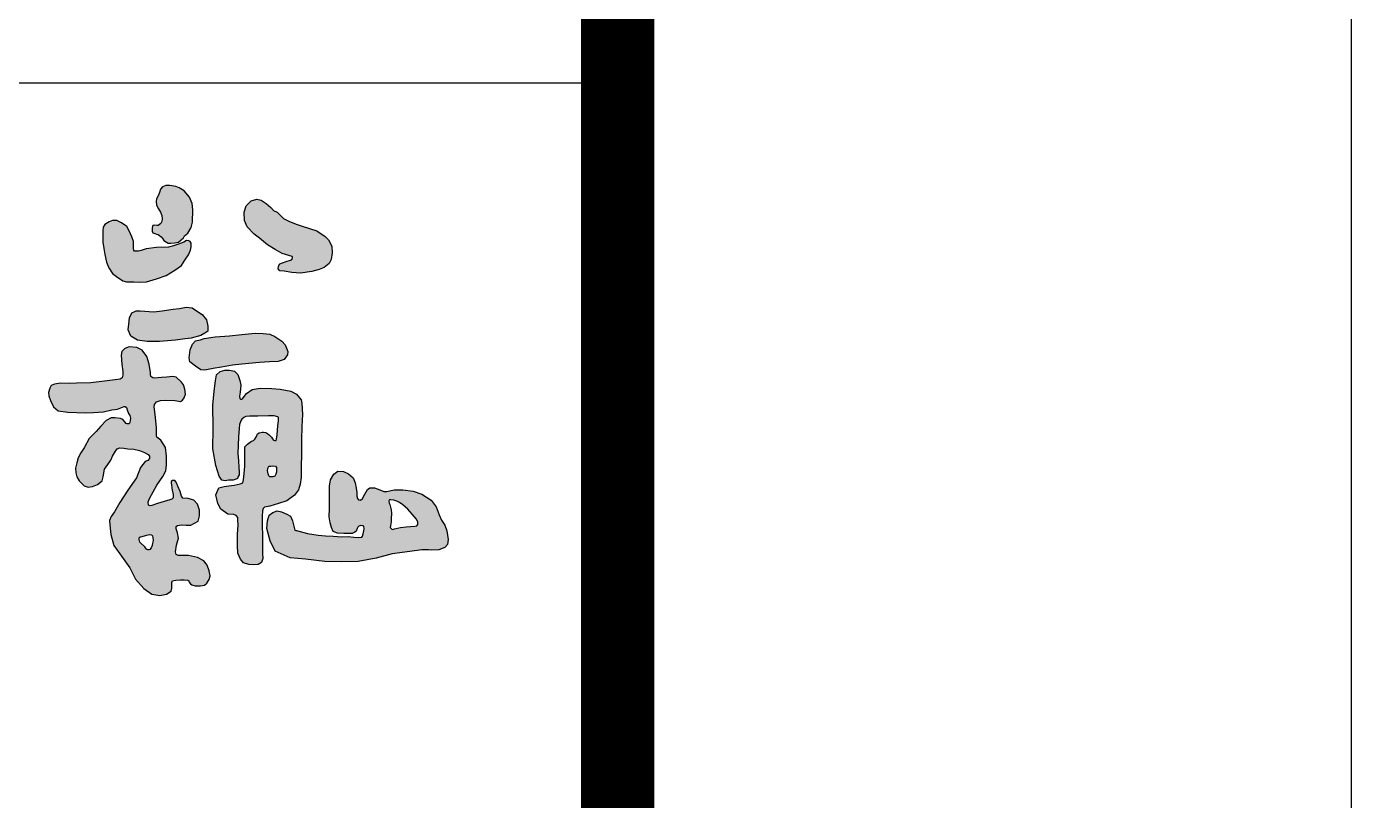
# Model space of a CAD drawing. Extents: x -409572 to -157272, y 600795 to 878326.
# Drawn here: x -159981 to -157272, y 725987 to 727571 of the extents above; entities that cross this region are included whole.
import ezdxf

# ---------------------------------------------------------------- set-up
doc = ezdxf.new("R2010")
doc.units = 0
doc.header["$LTSCALE"] = 1000
doc.header["$MEASUREMENT"] = 0
doc.layers.get('0').update_dxf_attribs({"linetype": 'CONTINUOUS'})
doc.layers.add('PUB_TITLE', color=4, linetype='CONTINUOUS')

msp = doc.modelspace()

# ---------------------------------------------------------------- hatches: boundary and pattern name
h = msp.add_hatch(color=7)
h.paths.add_polyline_path([(-159363.4, 727134.5), (-159370.5, 727141.4), (-159387.4, 727152.5), (-159402.3, 727157.1), (-159417.3, 727162.3), (-159429.6, 727166.1), (-159444.8, 727172.4), (-159455.2, 727178.1), (-159468.4, 727190.7), (-159475.9, 727194.5), (-159481.5, 727200.1), (-159490.5, 727208.6), (-159500.9, 727215.6), (-159509.8, 727217.7), (-159521.4, 727214.1), (-159531.4, 727203.7), (-159535.5, 727191.1), (-159534.8, 727173.9), (-159529.7, 727160.6), (-159515.6, 727146), (-159504.3, 727137.6), (-159488, 727124.3), (-159472.5, 727114.6), (-159457.8, 727106.4), (-159444.2, 727102.2), (-159437.7, 727100), (-159436.9, 727098), (-159437.6, 727094.8), (-159441.3, 727092.4), (-159449.8, 727089.7), (-159457.6, 727086.9), (-159463, 727084.9), (-159465.8, 727080.2), (-159466, 727074.9), (-159462.6, 727071.1), (-159454.3, 727070), (-159438.3, 727067.5), (-159420.9, 727066.2), (-159397.4, 727069.7), (-159382.7, 727073.3), (-159372.1, 727077.9), (-159361.8, 727086.1), (-159358.2, 727094), (-159355.8, 727107.9), (-159356.9, 727121.4)])
h.paths.add_polyline_path([(-159657, 727092.5), (-159649.4, 727103.9), (-159645.2, 727112.8), (-159644.1, 727120.2), (-159644.4, 727127.7), (-159646.2, 727130.9), (-159648.9, 727132.4), (-159653.5, 727132.6), (-159659.4, 727129.8), (-159669.8, 727125.1), (-159680.5, 727121.8), (-159690.4, 727119.5), (-159715.2, 727118.7), (-159736.2, 727115.5), (-159746.1, 727112.3), (-159752.1, 727111.4), (-159759.9, 727111.1), (-159761.6, 727113.3), (-159762, 727116.7), (-159762.1, 727119.8), (-159762, 727130.9), (-159765.3, 727140.1), (-159770.6, 727152.9), (-159775.6, 727161.4), (-159786.5, 727168.8), (-159796.3, 727173.8), (-159805.3, 727173.8), (-159811.8, 727171.3), (-159820.8, 727165.4), (-159824.1, 727159.9), (-159824.6, 727151.8), (-159824.4, 727129.2), (-159822.9, 727116.8), (-159820.8, 727104.2), (-159817.2, 727088.8), (-159812.2, 727076.7), (-159805.3, 727065.6), (-159797.1, 727059.3), (-159784, 727050.3), (-159776.4, 727048.4), (-159761.4, 727048.4), (-159750.7, 727047.9), (-159735.4, 727048.6), (-159714.7, 727054.7), (-159695, 727061.2), (-159677.3, 727072.2), (-159664.1, 727081.7)])
h.paths.add_polyline_path([(-159641.7, 727170.7), (-159640.9, 727195.5), (-159642.2, 727208.6), (-159647.8, 727221.6), (-159658.7, 727234.6), (-159668.6, 727240.8), (-159675.3, 727243.7), (-159688, 727245.5), (-159695.6, 727245.2), (-159703, 727242.8), (-159706.9, 727237.7), (-159708.9, 727231), (-159711.3, 727224.5), (-159714.8, 727217.8), (-159715.9, 727212.4), (-159714.7, 727205.4), (-159711.2, 727197.5), (-159706.8, 727190.8), (-159703.8, 727184.2), (-159703.2, 727177.1), (-159704.4, 727171.5), (-159706.2, 727168), (-159711.5, 727163.5), (-159714.2, 727163.5), (-159718.4, 727164.3), (-159722.8, 727163.9), (-159723.2, 727161.7), (-159724.1, 727157.8), (-159723.9, 727152), (-159722.4, 727148.4), (-159718.7, 727147.2), (-159714.8, 727146), (-159711.4, 727145.2), (-159708.8, 727143.3), (-159705.4, 727140.2), (-159702.2, 727136.2), (-159699.7, 727132.8), (-159694.8, 727129.5), (-159690.9, 727127.3), (-159685.9, 727127.3), (-159678, 727127.9), (-159670, 727129.5), (-159664.3, 727134.1), (-159659.8, 727138.5), (-159657.5, 727142.1), (-159651.3, 727147.7), (-159643.9, 727159.4)])
h.paths.add_polyline_path([(-159452.1, 726919.2), (-159458.6, 726927.1), (-159473.3, 726936.2), (-159483, 726941.1), (-159497.2, 726942.8), (-159513.1, 726943.5), (-159540.5, 726940.7), (-159565.9, 726938.1), (-159594.9, 726935.9), (-159617.7, 726932.1), (-159625, 726929.9), (-159635.6, 726927.5), (-159641.6, 726920.6), (-159646.3, 726909.4), (-159648.1, 726892.9), (-159646.6, 726884.3), (-159635.6, 726875.7), (-159624.4, 726868.6), (-159616.4, 726867.9), (-159599, 726871.2), (-159582, 726874), (-159559.8, 726877.8), (-159540.7, 726879.6), (-159504.3, 726883), (-159483.8, 726884.3), (-159466.4, 726885.4), (-159453.7, 726889.5), (-159447.4, 726898.8), (-159446.8, 726906.1)])
h.paths.add_polyline_path([(-159612.9, 726970.9), (-159621.8, 726981.4), (-159631.1, 726987.6), (-159641.9, 726994.9), (-159654.3, 726996.4), (-159667.9, 726993.7), (-159681, 726992.6), (-159703.5, 726988.7), (-159720.5, 726986.8), (-159748.5, 726988.9), (-159756.9, 726988.7), (-159759.6, 726987.9), (-159765.4, 726985.2), (-159770.4, 726974.4), (-159771.6, 726961.7), (-159772.7, 726950.1), (-159767.3, 726937.3), (-159754.2, 726929.2), (-159734, 726926.1), (-159708.9, 726926.5), (-159676.4, 726929.2), (-159656.3, 726931.9), (-159643.9, 726933.1), (-159624.5, 726938.5), (-159616.4, 726943.1), (-159609.8, 726947.7), (-159610.2, 726957.8)])
h.paths.add_polyline_path([(-159719, 726797.5), (-159714.7, 726802.7), (-159707, 726805.5), (-159696.7, 726806.5), (-159677.5, 726805.5), (-159665.8, 726803.7), (-159661.9, 726806.4), (-159658.3, 726811.1), (-159656, 726818.6), (-159657.2, 726828.4), (-159660, 726837.3), (-159663.9, 726843.2), (-159674.7, 726853.6), (-159681.3, 726854.4), (-159694.1, 726853.4), (-159704.9, 726852.7), (-159718.2, 726851.5), (-159722.7, 726852), (-159726.4, 726854.8), (-159727, 726859.2), (-159727.4, 726863), (-159730.1, 726879.8), (-159735, 726895.3), (-159744.6, 726908.4), (-159754.9, 726914.2), (-159771.1, 726915.6), (-159780, 726911.8), (-159785.9, 726905.6), (-159787.3, 726898.4), (-159786.2, 726879.8), (-159783.8, 726865), (-159783.6, 726857.3), (-159785.2, 726851.8), (-159789.3, 726849.1), (-159799.5, 726847.6), (-159816.2, 726845.5), (-159849.4, 726841.7), (-159878.6, 726841.2), (-159892.7, 726840.6), (-159911.3, 726841.2), (-159923.4, 726839.2), (-159930.6, 726836.2), (-159933.3, 726831), (-159935.6, 726822), (-159934.9, 726815.3), (-159931.8, 726805.4), (-159925.5, 726792.4), (-159916.3, 726784.4), (-159896.6, 726781.7), (-159860.5, 726780.3), (-159844.1, 726780.9), (-159823.4, 726782.6), (-159806.5, 726786.4), (-159794.5, 726787.9), (-159784.5, 726791.9), (-159781.3, 726793.3), (-159778.9, 726793.3), (-159776.5, 726791.4), (-159775.1, 726786.7), (-159772.1, 726779.1), (-159769.4, 726774.6), (-159768.4, 726769.6), (-159768.9, 726764.6), (-159769.4, 726760.3), (-159771.1, 726758.1), (-159775.2, 726757.5), (-159777, 726758.3), (-159779.6, 726761.9), (-159783.9, 726766.9), (-159788.7, 726768.6), (-159800.1, 726769.8), (-159807.9, 726770.2), (-159818, 726764.3), (-159828.5, 726752.9), (-159838.4, 726742.1), (-159852.9, 726728.1), (-159862.8, 726708.6), (-159869.8, 726698.5), (-159875.1, 726687.9), (-159877.8, 726678.2), (-159880.3, 726667.4), (-159879.8, 726657.8), (-159877.8, 726649.2), (-159872.8, 726641.3), (-159869.3, 726636.9), (-159863.1, 726631.1), (-159854.4, 726628), (-159845.8, 726629.5), (-159835.9, 726633.8), (-159826, 726641.1), (-159824.3, 726649.1), (-159821.2, 726665.3), (-159814.2, 726674.7), (-159808.6, 726683.7), (-159805, 726691.4), (-159798.5, 726702), (-159795.3, 726706.7), (-159790, 726708.6), (-159782, 726707.9), (-159773.3, 726706.6), (-159761.1, 726706), (-159749.7, 726703.3), (-159739.8, 726699.4), (-159732.3, 726695.2), (-159729.5, 726691.3), (-159729.3, 726686.8), (-159732.4, 726683), (-159738.1, 726681), (-159747.6, 726668.2), (-159755.9, 726647.1), (-159773.5, 726622), (-159790.1, 726596.6), (-159800.9, 726577.6), (-159807.9, 726567.9), (-159810.8, 726559.9), (-159810.1, 726551.2), (-159808.2, 726531.1), (-159802.1, 726509.1), (-159786.5, 726487.2), (-159769.6, 726463.3), (-159757.8, 726440.3), (-159740.8, 726421.1), (-159724.3, 726409), (-159708.2, 726406.8), (-159694.7, 726409.4), (-159684.7, 726415.3), (-159683.4, 726421.3), (-159683.4, 726429.9), (-159683.9, 726433.4), (-159682.6, 726436.8), (-159679.8, 726437.3), (-159675.3, 726437.6), (-159665.8, 726438.3), (-159658.5, 726438.3), (-159650.8, 726437.6), (-159649.2, 726436.5), (-159647.9, 726433.8), (-159645.8, 726430.4), (-159643.1, 726428.5), (-159636, 726426.3), (-159625.3, 726426.1), (-159617, 726427.7), (-159612.2, 726431.6), (-159607.4, 726439.6), (-159605.4, 726447), (-159607.3, 726457), (-159611.7, 726468.7), (-159618.4, 726477.5), (-159631, 726484.5), (-159649.9, 726488.2), (-159670.5, 726488.4), (-159675, 726490.6), (-159676.3, 726495.7), (-159674.2, 726509.3), (-159670.3, 726523.7), (-159672.4, 726535.1), (-159674.6, 726543), (-159674.9, 726547.9), (-159671.8, 726550), (-159663.9, 726551.2), (-159654.5, 726550.7), (-159644.8, 726550.6), (-159629.7, 726558.3), (-159626.9, 726569.5), (-159627.4, 726580.9), (-159630.9, 726593.3), (-159638.7, 726601.8), (-159650.3, 726605), (-159661, 726606), (-159664, 726609.5), (-159666.3, 726619.1), (-159671.6, 726630.4), (-159674.8, 726638.1), (-159677.8, 726641.8), (-159682.5, 726641.8), (-159684.9, 726640), (-159685.2, 726636.8), (-159683, 726622.4), (-159681.1, 726612.9), (-159681.1, 726606.4), (-159683.4, 726603.5), (-159688, 726602.6), (-159699.2, 726599.2), (-159713.3, 726594.9), (-159724.6, 726590.4), (-159728.1, 726589.9), (-159731.3, 726591.6), (-159731.9, 726598), (-159729.5, 726605), (-159714.1, 726632.5), (-159702, 726650.2), (-159695.7, 726661.6), (-159694.6, 726674.1), (-159694.3, 726691.3), (-159696.3, 726709.1), (-159706.2, 726724.2), (-159714.3, 726730.5), (-159715.3, 726734.2), (-159714.9, 726750.6), (-159717.9, 726777.1), (-159719.6, 726792.6)])
h.paths.add_polyline_path([(-159739.2, 726506), (-159735.4, 726501.3), (-159732.7, 726499.8), (-159730.4, 726499.9), (-159728.6, 726500.9), (-159725.7, 726504), (-159723.9, 726508.7), (-159722.9, 726513.4), (-159722.1, 726518.9), (-159722.3, 726524.5), (-159723.1, 726528.6), (-159725, 726530.4), (-159728.8, 726531.4), (-159732.2, 726531), (-159735.6, 726530.2), (-159739.3, 726528.8), (-159747.1, 726526.7), (-159748.1, 726526.4), (-159749.4, 726525.9), (-159750.2, 726524.4), (-159750.7, 726521.2), (-159749.2, 726515.8), (-159746.8, 726513.4)], flags=16)
h.paths.add_polyline_path([(-159418.4, 726725.2), (-159418.1, 726752.4), (-159416.8, 726776.9), (-159418.1, 726800.1), (-159419.3, 726806.8), (-159429.1, 726818.3), (-159440.2, 726824.6), (-159462.4, 726828.8), (-159479.1, 726829.8), (-159503.3, 726831), (-159519.5, 726827.9), (-159530.7, 726820.1), (-159537.9, 726810.7), (-159538.9, 726808.8), (-159540.5, 726808.3), (-159543.6, 726808), (-159544.9, 726809.8), (-159545, 726814.2), (-159544.1, 726822.5), (-159542.6, 726836.9), (-159544.8, 726846.3), (-159548.9, 726858.6), (-159555.4, 726865.4), (-159566.1, 726867.8), (-159575.5, 726867.6), (-159584.9, 726864.7), (-159592.4, 726857.9), (-159594.6, 726845.8), (-159597.2, 726824.8), (-159599.9, 726795.9), (-159599.2, 726749), (-159599.6, 726706.3), (-159594, 726672.4), (-159586.6, 726650.7), (-159581.3, 726642.8), (-159574.6, 726641), (-159567.8, 726642.5), (-159558.6, 726642.6), (-159554, 726643.6), (-159549.4, 726645.6), (-159547.8, 726649.8), (-159546, 726653.3), (-159546, 726659.3), (-159546.4, 726668.3), (-159547.7, 726682.2), (-159549, 726697.4), (-159548.3, 726714.2), (-159547.3, 726730.9), (-159546.2, 726748.2), (-159545.6, 726756.3), (-159542.7, 726763.7), (-159540.8, 726767), (-159536.6, 726770.7), (-159532.6, 726772.8), (-159525.1, 726773.5), (-159508.1, 726773.4), (-159486.3, 726774), (-159474.6, 726774.1), (-159469.5, 726773.1), (-159466.8, 726772.1), (-159465.8, 726770.5), (-159465.8, 726764.1), (-159467, 726753.9), (-159468.2, 726735), (-159469.4, 726726.4), (-159470.3, 726723.5), (-159473.4, 726723.4), (-159476.1, 726724.4), (-159477.8, 726727.4), (-159479.6, 726730.7), (-159483.7, 726734.5), (-159487.2, 726737.3), (-159491.8, 726740), (-159496.2, 726740.7), (-159499.1, 726740.4), (-159505.1, 726739.4), (-159508.7, 726737.1), (-159510.6, 726732), (-159513.9, 726726.4), (-159516.9, 726723.9), (-159520.9, 726722.6), (-159528.8, 726716.1), (-159534.1, 726710.7), (-159534.4, 726691.4), (-159534.1, 726671.5), (-159535.9, 726656.4), (-159537.4, 726643), (-159538.7, 726637.4), (-159544, 726634.7), (-159556.2, 726632), (-159567.4, 726631.2), (-159576.8, 726629.7), (-159587.9, 726626.5), (-159593.5, 726612.3), (-159589.6, 726594.6), (-159583.8, 726583.2), (-159569.1, 726573.1), (-159557.2, 726572.2), (-159551.9, 726570.3), (-159548.7, 726566.1), (-159548.5, 726560.1), (-159548.4, 726551.1), (-159549.4, 726531.4), (-159549.7, 726508.6), (-159548.9, 726493.4), (-159543.5, 726480.8), (-159537.5, 726473.7), (-159526.3, 726469.9), (-159516.5, 726469.3), (-159507, 726470), (-159500.7, 726473.8), (-159497.6, 726482.4), (-159498.3, 726492.8), (-159498.3, 726509.2), (-159498.5, 726524.1), (-159498.7, 726554.9), (-159498.7, 726569), (-159498.2, 726579.5), (-159497.2, 726584.4), (-159494, 726587.2), (-159483.6, 726589.5), (-159465.5, 726595), (-159448.4, 726600.5), (-159432.8, 726612.1), (-159424.5, 726622.9), (-159421.4, 726634.2), (-159419.6, 726648), (-159419.3, 726669.5), (-159418.4, 726696.1)])
h.paths.add_polyline_path([(-159471.7, 726670.9), (-159470, 726668.3), (-159469.6, 726664), (-159469.6, 726659.2), (-159470.8, 726654.5), (-159473, 726650.6), (-159477.5, 726649.4), (-159483, 726649.4), (-159485.7, 726651.6), (-159487, 726655.6), (-159487.9, 726662.4), (-159486.9, 726668.3), (-159485.1, 726671.1), (-159481.3, 726671.4), (-159477.3, 726671.8)], flags=16)
h.paths.add_polyline_path([(-159143.6, 726587.9), (-159153.7, 726601.5), (-159172.7, 726614), (-159190.1, 726620), (-159211.3, 726622.6), (-159229.2, 726622.7), (-159243.9, 726619.4), (-159250.6, 726619.1), (-159258.5, 726622.9), (-159269.4, 726627), (-159278.9, 726626.8), (-159283.6, 726623.2), (-159289.1, 726614.1), (-159293.9, 726605.2), (-159298, 726601.9), (-159302.1, 726602), (-159304.2, 726605.2), (-159305.3, 726610), (-159305.8, 726617.1), (-159306.6, 726626.4), (-159308.6, 726637.4), (-159312.9, 726647), (-159322.8, 726655.8), (-159332.4, 726660.1), (-159344.1, 726660.6), (-159352.7, 726654.6), (-159359.3, 726642.9), (-159361.3, 726630), (-159361.3, 726609.7), (-159361.1, 726584.6), (-159362.3, 726567.5), (-159359.8, 726555.1), (-159357.1, 726545.9), (-159354, 726537.6), (-159345.1, 726534.4), (-159332.1, 726533.3), (-159320.8, 726533.1), (-159314.9, 726533.6), (-159309.7, 726535.9), (-159307, 726538), (-159305, 726543.7), (-159303.5, 726546.7), (-159301.6, 726548.2), (-159297.4, 726549.5), (-159293.2, 726549.2), (-159291, 726548.1), (-159290.7, 726543.1), (-159290.9, 726538.8), (-159292.4, 726532.6), (-159294, 726528.1), (-159295.3, 726525.9), (-159301.4, 726525), (-159311.3, 726525.8), (-159323.4, 726527.1), (-159335.8, 726526.4), (-159353.7, 726528), (-159369.6, 726528.6), (-159384.5, 726530.3), (-159406.5, 726533.7), (-159429.1, 726539.3), (-159430.3, 726539.5), (-159432, 726540.5), (-159434.3, 726548.7), (-159436.7, 726559.6), (-159441.3, 726568.8), (-159448.3, 726573.3), (-159459.2, 726577.9), (-159468.2, 726579.6), (-159477.1, 726576.7), (-159484.9, 726571.2), (-159488, 726559.3), (-159489.5, 726543.6), (-159482.6, 726518.2), (-159472.3, 726497.6), (-159442, 726483.4), (-159410.7, 726481), (-159370.6, 726476.1), (-159335.9, 726475.1), (-159302.6, 726476.1), (-159266, 726483), (-159233.2, 726491.8), (-159196.8, 726496.6), (-159172.9, 726499.7), (-159159.1, 726500.3), (-159152.8, 726499.1), (-159137.6, 726500.2), (-159125.9, 726504.9), (-159120.4, 726511.1), (-159118.8, 726521.2), (-159121.5, 726538.6), (-159125.6, 726550.3), (-159132.4, 726560.7), (-159137.3, 726571.3)])
h.paths.add_polyline_path([(-159239.6, 726595.7), (-159239.8, 726599.7), (-159239.2, 726602.1), (-159236.1, 726602.6), (-159230, 726601.5), (-159223.8, 726599.4), (-159218.1, 726596.6), (-159211.4, 726592), (-159201.2, 726583.2), (-159192.1, 726573.2), (-159184.3, 726563.3), (-159181.1, 726557), (-159180.9, 726552.1), (-159182.9, 726549), (-159186.7, 726548.1), (-159195.6, 726548), (-159204.6, 726547.2), (-159216.5, 726545.8), (-159228.3, 726542.7), (-159233.2, 726541.6), (-159237, 726545.7), (-159236.9, 726549.4), (-159235.6, 726557.4), (-159235, 726563.2), (-159234.5, 726574.8), (-159235.6, 726582.1), (-159238, 726592.9)], flags=16)

# ---------------------------------------------------------------- linework, layer by layer
for points in [[(-159651.3, 727147.7), (-159643.9, 727159.4), (-159641.7, 727170.7), (-159640.9, 727195.5), (-159642.2, 727208.6), (-159647.8, 727221.6), (-159658.7, 727234.6), (-159668.6, 727240.8), (-159675.3, 727243.7), (-159688, 727245.5), (-159695.6, 727245.2), (-159703, 727242.8), (-159706.9, 727237.7), (-159708.9, 727231), (-159711.3, 727224.5), (-159714.8, 727217.8), (-159715.9, 727212.4), (-159714.7, 727205.4), (-159711.2, 727197.5), (-159706.8, 727190.8), (-159703.8, 727184.2), (-159703.2, 727177.1), (-159704.4, 727171.5), (-159706.2, 727168), (-159711.5, 727163.5), (-159714.2, 727163.5), (-159718.4, 727164.3), (-159722.8, 727163.9), (-159723.2, 727161.7), (-159724.1, 727157.8), (-159723.9, 727152), (-159722.4, 727148.4), (-159718.7, 727147.2), (-159714.8, 727146), (-159711.4, 727145.2), (-159708.8, 727143.3), (-159705.4, 727140.2), (-159702.2, 727136.2), (-159699.7, 727132.8), (-159694.8, 727129.5), (-159690.9, 727127.3), (-159685.9, 727127.3), (-159678, 727127.9), (-159670, 727129.5), (-159664.3, 727134.1), (-159659.8, 727138.5), (-159657.5, 727142.1)], [(-159468.4, 727190.7), (-159455.2, 727178.1), (-159444.8, 727172.4), (-159429.6, 727166.1), (-159417.3, 727162.3), (-159402.3, 727157.1), (-159387.4, 727152.5), (-159370.5, 727141.4), (-159363.4, 727134.5), (-159356.9, 727121.4), (-159355.8, 727107.9), (-159358.2, 727094), (-159361.8, 727086.1), (-159372.1, 727077.9), (-159382.7, 727073.3), (-159397.4, 727069.7), (-159420.9, 727066.2), (-159438.3, 727067.5), (-159454.3, 727070), (-159462.6, 727071.1), (-159466, 727074.9), (-159465.8, 727080.2), (-159463, 727084.9), (-159457.6, 727086.9), (-159449.8, 727089.7), (-159441.3, 727092.4), (-159437.6, 727094.8), (-159436.9, 727098), (-159437.7, 727100), (-159444.2, 727102.2), (-159457.8, 727106.4), (-159472.5, 727114.6), (-159488, 727124.3), (-159504.3, 727137.6), (-159515.6, 727146), (-159529.7, 727160.6), (-159534.8, 727173.9), (-159535.5, 727191.1), (-159531.4, 727203.7), (-159521.4, 727214.1), (-159509.8, 727217.7), (-159500.9, 727215.6), (-159490.5, 727208.6), (-159481.5, 727200.1), (-159475.9, 727194.5)], [(-159762.1, 727119.8), (-159762, 727130.9), (-159765.3, 727140.1), (-159770.6, 727152.9), (-159775.6, 727161.4), (-159786.5, 727168.8), (-159796.3, 727173.8), (-159805.3, 727173.8), (-159811.8, 727171.3), (-159820.8, 727165.4), (-159824.1, 727159.9), (-159824.6, 727151.8), (-159824.4, 727129.2), (-159822.9, 727116.8), (-159820.8, 727104.2), (-159817.2, 727088.8), (-159812.2, 727076.7), (-159805.3, 727065.6), (-159797.1, 727059.3), (-159784, 727050.3), (-159776.4, 727048.4), (-159761.4, 727048.4), (-159750.7, 727047.9), (-159735.4, 727048.6), (-159714.7, 727054.7), (-159695, 727061.2), (-159677.3, 727072.2), (-159664.1, 727081.7), (-159657, 727092.5), (-159649.4, 727103.9), (-159645.2, 727112.8), (-159644.1, 727120.2), (-159644.4, 727127.7), (-159646.2, 727130.9), (-159648.9, 727132.4), (-159653.5, 727132.6), (-159659.4, 727129.8), (-159669.8, 727125.1), (-159680.5, 727121.8), (-159690.4, 727119.5), (-159715.2, 727118.7), (-159736.2, 727115.5), (-159746.1, 727112.3), (-159752.1, 727111.4), (-159759.9, 727111.1), (-159761.6, 727113.3), (-159762, 727116.7)], [(-159748.5, 726988.9), (-159720.5, 726986.8), (-159703.5, 726988.7), (-159681, 726992.6), (-159667.9, 726993.7), (-159654.3, 726996.4), (-159641.9, 726994.9), (-159631.1, 726987.6), (-159621.8, 726981.4), (-159612.9, 726970.9), (-159610.2, 726957.8), (-159609.8, 726947.7), (-159616.4, 726943.1), (-159624.5, 726938.5), (-159643.9, 726933.1), (-159656.3, 726931.9), (-159676.4, 726929.2), (-159708.9, 726926.5), (-159734, 726926.1), (-159754.2, 726929.2), (-159767.3, 726937.3), (-159772.7, 726950.1), (-159771.6, 726961.7), (-159770.4, 726974.4), (-159765.4, 726985.2), (-159759.6, 726987.9), (-159756.9, 726988.7)], [(-159617.7, 726932.1), (-159594.9, 726935.9), (-159565.9, 726938.1), (-159540.5, 726940.7), (-159513.1, 726943.5), (-159497.2, 726942.8), (-159483, 726941.1), (-159473.3, 726936.2), (-159458.6, 726927.1), (-159452.1, 726919.2), (-159446.8, 726906.1), (-159447.4, 726898.8), (-159453.7, 726889.5), (-159466.4, 726885.4), (-159483.8, 726884.3), (-159504.3, 726883), (-159540.7, 726879.6), (-159559.8, 726877.8), (-159582, 726874), (-159599, 726871.2), (-159616.4, 726867.9), (-159624.4, 726868.6), (-159635.6, 726875.7), (-159646.6, 726884.3), (-159648.1, 726892.9), (-159646.3, 726909.4), (-159641.6, 726920.6), (-159635.6, 726927.5), (-159625, 726929.9)], [(-159727.4, 726863), (-159730.1, 726879.8), (-159735, 726895.3), (-159744.6, 726908.4), (-159754.9, 726914.2), (-159771.1, 726915.6), (-159780, 726911.8), (-159785.9, 726905.6), (-159787.3, 726898.4), (-159786.2, 726879.8), (-159783.8, 726865), (-159783.6, 726857.3), (-159785.2, 726851.8), (-159789.3, 726849.1), (-159799.5, 726847.6), (-159816.2, 726845.5), (-159849.4, 726841.7), (-159878.6, 726841.2), (-159892.7, 726840.6), (-159911.3, 726841.2), (-159923.4, 726839.2), (-159930.6, 726836.2), (-159933.3, 726831), (-159935.6, 726822), (-159934.9, 726815.3), (-159931.8, 726805.4), (-159925.5, 726792.4), (-159916.3, 726784.4), (-159896.6, 726781.7), (-159860.5, 726780.3), (-159844.1, 726780.9), (-159823.4, 726782.6), (-159806.5, 726786.4), (-159794.5, 726787.9), (-159784.5, 726791.9), (-159781.3, 726793.3), (-159778.9, 726793.3), (-159776.5, 726791.4), (-159775.1, 726786.7), (-159772.1, 726779.1), (-159769.4, 726774.6), (-159768.4, 726769.6), (-159768.9, 726764.6), (-159769.4, 726760.3), (-159771.1, 726758.1), (-159775.2, 726757.5), (-159777, 726758.3), (-159779.6, 726761.9), (-159783.9, 726766.9), (-159788.7, 726768.6), (-159800.1, 726769.8), (-159807.9, 726770.2), (-159818, 726764.3), (-159828.5, 726752.9), (-159838.4, 726742.1), (-159852.9, 726728.1), (-159862.8, 726708.6), (-159869.8, 726698.5), (-159875.1, 726687.9), (-159877.8, 726678.2), (-159880.3, 726667.4), (-159879.8, 726657.8), (-159877.8, 726649.2), (-159872.8, 726641.3), (-159869.3, 726636.9), (-159863.1, 726631.1), (-159854.4, 726628), (-159845.8, 726629.5), (-159835.9, 726633.8), (-159826, 726641.1), (-159824.3, 726649.1), (-159821.2, 726665.3), (-159814.2, 726674.7), (-159808.6, 726683.7), (-159805, 726691.4), (-159798.5, 726702), (-159795.3, 726706.7), (-159790, 726708.6), (-159782, 726707.9), (-159773.3, 726706.6), (-159761.1, 726706), (-159749.7, 726703.3), (-159739.8, 726699.4), (-159732.3, 726695.2), (-159729.5, 726691.3), (-159729.3, 726686.8), (-159732.4, 726683), (-159738.1, 726681), (-159747.6, 726668.2), (-159755.9, 726647.1), (-159773.5, 726622), (-159790.1, 726596.6), (-159800.9, 726577.6), (-159807.9, 726567.9), (-159810.8, 726559.9), (-159810.1, 726551.2), (-159808.2, 726531.1), (-159802.1, 726509.1), (-159786.5, 726487.2), (-159769.6, 726463.3), (-159757.8, 726440.3), (-159740.8, 726421.1), (-159724.3, 726409), (-159708.2, 726406.8), (-159694.7, 726409.4), (-159684.7, 726415.3), (-159683.4, 726421.3), (-159683.4, 726429.9), (-159683.9, 726433.4), (-159682.6, 726436.8), (-159679.8, 726437.3), (-159675.3, 726437.6), (-159665.8, 726438.3), (-159658.5, 726438.3), (-159650.8, 726437.6), (-159649.2, 726436.5), (-159647.9, 726433.8), (-159645.8, 726430.4), (-159643.1, 726428.5), (-159636, 726426.3), (-159625.3, 726426.1), (-159617, 726427.7), (-159612.2, 726431.6), (-159607.4, 726439.6), (-159605.4, 726447), (-159607.3, 726457), (-159611.7, 726468.7), (-159618.4, 726477.5), (-159631, 726484.5), (-159649.9, 726488.2), (-159670.5, 726488.4), (-159675, 726490.6), (-159676.3, 726495.7), (-159674.2, 726509.3), (-159670.3, 726523.7), (-159672.4, 726535.1), (-159674.6, 726543), (-159674.9, 726547.9), (-159671.8, 726550), (-159663.9, 726551.2), (-159654.5, 726550.7), (-159644.8, 726550.6), (-159629.7, 726558.3), (-159626.9, 726569.5), (-159627.4, 726580.9), (-159630.9, 726593.3), (-159638.7, 726601.8), (-159650.3, 726605), (-159661, 726606), (-159664, 726609.5), (-159666.3, 726619.1), (-159671.6, 726630.4), (-159674.8, 726638.1), (-159677.8, 726641.8), (-159682.5, 726641.8), (-159684.9, 726640), (-159685.2, 726636.8), (-159683, 726622.4), (-159681.1, 726612.9), (-159681.1, 726606.4), (-159683.4, 726603.5), (-159688, 726602.6), (-159699.2, 726599.2), (-159713.3, 726594.9), (-159724.6, 726590.4), (-159728.1, 726589.9), (-159731.3, 726591.6), (-159731.9, 726598), (-159729.5, 726605), (-159714.1, 726632.5), (-159702, 726650.2), (-159695.7, 726661.6), (-159694.6, 726674.1), (-159694.3, 726691.3), (-159696.3, 726709.1), (-159706.2, 726724.2), (-159714.3, 726730.5), (-159715.3, 726734.2), (-159714.9, 726750.6), (-159717.9, 726777.1), (-159719.6, 726792.6), (-159719, 726797.5), (-159714.7, 726802.7), (-159707, 726805.5), (-159696.7, 726806.5), (-159677.5, 726805.5), (-159665.8, 726803.7), (-159661.9, 726806.4), (-159658.3, 726811.1), (-159656, 726818.6), (-159657.2, 726828.4), (-159660, 726837.3), (-159663.9, 726843.2), (-159674.7, 726853.6), (-159681.3, 726854.4), (-159694.1, 726853.4), (-159704.9, 726852.7), (-159718.2, 726851.5), (-159722.7, 726852), (-159726.4, 726854.8), (-159727, 726859.2)], [(-159537.9, 726810.7), (-159530.7, 726820.1), (-159519.5, 726827.9), (-159503.3, 726831), (-159479.1, 726829.8), (-159462.4, 726828.8), (-159440.2, 726824.6), (-159429.1, 726818.3), (-159419.3, 726806.8), (-159418.1, 726800.1), (-159416.8, 726776.9), (-159418.1, 726752.4), (-159418.4, 726725.2), (-159418.4, 726696.1), (-159419.3, 726669.5), (-159419.6, 726648), (-159421.4, 726634.2), (-159424.5, 726622.9), (-159432.8, 726612.1), (-159448.4, 726600.5), (-159465.5, 726595), (-159483.6, 726589.5), (-159494, 726587.2), (-159497.2, 726584.4), (-159498.2, 726579.5), (-159498.7, 726569), (-159498.7, 726554.9), (-159498.5, 726524.1), (-159498.3, 726509.2), (-159498.3, 726492.8), (-159497.6, 726482.4), (-159500.7, 726473.8), (-159507, 726470), (-159516.5, 726469.3), (-159526.3, 726469.9), (-159537.5, 726473.7), (-159543.5, 726480.8), (-159548.9, 726493.4), (-159549.7, 726508.6), (-159549.4, 726531.4), (-159548.4, 726551.1), (-159548.5, 726560.1), (-159548.7, 726566.1), (-159551.9, 726570.3), (-159557.2, 726572.2), (-159569.1, 726573.1), (-159583.8, 726583.2), (-159589.6, 726594.6), (-159593.5, 726612.3), (-159587.9, 726626.5), (-159576.8, 726629.7), (-159567.4, 726631.2), (-159556.2, 726632), (-159544, 726634.7), (-159538.7, 726637.4), (-159537.4, 726643), (-159535.9, 726656.4), (-159534.1, 726671.5), (-159534.4, 726691.4), (-159534.1, 726710.7), (-159528.8, 726716.1), (-159520.9, 726722.6), (-159516.9, 726723.9), (-159513.9, 726726.4), (-159510.6, 726732), (-159508.7, 726737.1), (-159505.1, 726739.4), (-159499.1, 726740.4), (-159496.2, 726740.7), (-159491.8, 726740), (-159487.2, 726737.3), (-159483.7, 726734.5), (-159479.6, 726730.7), (-159477.8, 726727.4), (-159476.1, 726724.4), (-159473.4, 726723.4), (-159470.3, 726723.5), (-159469.4, 726726.4), (-159468.2, 726735), (-159467, 726753.9), (-159465.8, 726764.1), (-159465.8, 726770.5), (-159466.8, 726772.1), (-159469.5, 726773.1), (-159474.6, 726774.1), (-159486.3, 726774), (-159508.1, 726773.4), (-159525.1, 726773.5), (-159532.6, 726772.8), (-159536.6, 726770.7), (-159540.8, 726767), (-159542.7, 726763.7), (-159545.6, 726756.3), (-159546.2, 726748.2), (-159547.3, 726730.9), (-159548.3, 726714.2), (-159549, 726697.4), (-159547.7, 726682.2), (-159546.4, 726668.3), (-159546, 726659.3), (-159546, 726653.3), (-159547.8, 726649.8), (-159549.4, 726645.6), (-159554, 726643.6), (-159558.6, 726642.6), (-159567.8, 726642.5), (-159574.6, 726641), (-159581.3, 726642.8), (-159586.6, 726650.7), (-159594, 726672.4), (-159599.6, 726706.3), (-159599.2, 726749), (-159599.9, 726795.9), (-159597.2, 726824.8), (-159594.6, 726845.8), (-159592.4, 726857.9), (-159584.9, 726864.7), (-159575.5, 726867.6), (-159566.1, 726867.8), (-159555.4, 726865.4), (-159548.9, 726858.6), (-159544.8, 726846.3), (-159542.6, 726836.9), (-159544.1, 726822.5), (-159545, 726814.2), (-159544.9, 726809.8), (-159543.6, 726808), (-159540.5, 726808.3), (-159538.9, 726808.8)], [(-159429.1, 726539.3), (-159406.5, 726533.7), (-159384.5, 726530.3), (-159369.6, 726528.6), (-159353.7, 726528), (-159335.8, 726526.4), (-159323.4, 726527.1), (-159311.3, 726525.8), (-159301.4, 726525), (-159295.3, 726525.9), (-159294, 726528.1), (-159292.4, 726532.6), (-159290.9, 726538.8), (-159290.7, 726543.1), (-159291, 726548.1), (-159293.2, 726549.2), (-159297.4, 726549.5), (-159301.6, 726548.2), (-159303.5, 726546.7), (-159305, 726543.7), (-159307, 726538), (-159309.7, 726535.9), (-159314.9, 726533.6), (-159320.8, 726533.1), (-159332.1, 726533.3), (-159345.1, 726534.4), (-159354, 726537.6), (-159357.1, 726545.9), (-159359.8, 726555.1), (-159362.3, 726567.5), (-159361.1, 726584.6), (-159361.3, 726609.7), (-159361.3, 726630), (-159359.3, 726642.9), (-159352.7, 726654.6), (-159344.1, 726660.6), (-159332.4, 726660.1), (-159322.8, 726655.8), (-159312.9, 726647), (-159308.6, 726637.4), (-159306.6, 726626.4), (-159305.8, 726617.1), (-159305.3, 726610), (-159304.2, 726605.2), (-159302.1, 726602), (-159298, 726601.9), (-159293.9, 726605.2), (-159289.1, 726614.1), (-159283.6, 726623.2), (-159278.9, 726626.8), (-159269.4, 726627), (-159258.5, 726622.9), (-159250.6, 726619.1), (-159243.9, 726619.4), (-159229.2, 726622.7), (-159211.3, 726622.6), (-159190.1, 726620), (-159172.7, 726614), (-159153.7, 726601.5), (-159143.6, 726587.9), (-159137.3, 726571.3), (-159132.4, 726560.7), (-159125.6, 726550.3), (-159121.5, 726538.6), (-159118.8, 726521.2), (-159120.4, 726511.1), (-159125.9, 726504.9), (-159137.6, 726500.2), (-159152.8, 726499.1), (-159159.1, 726500.3), (-159172.9, 726499.7), (-159196.8, 726496.6), (-159233.2, 726491.8), (-159266, 726483), (-159302.6, 726476.1), (-159335.9, 726475.1), (-159370.6, 726476.1), (-159410.7, 726481), (-159442, 726483.4), (-159472.3, 726497.6), (-159482.6, 726518.2), (-159489.5, 726543.6), (-159488, 726559.3), (-159484.9, 726571.2), (-159477.1, 726576.7), (-159468.2, 726579.6), (-159459.2, 726577.9), (-159448.3, 726573.3), (-159441.3, 726568.8), (-159436.7, 726559.6), (-159434.3, 726548.7), (-159432, 726540.5), (-159430.3, 726539.5)], [(-159481.3, 726671.4), (-159477.3, 726671.8), (-159471.7, 726670.9), (-159470, 726668.3), (-159469.6, 726664), (-159469.6, 726659.2), (-159470.8, 726654.5), (-159473, 726650.6), (-159477.5, 726649.4), (-159483, 726649.4), (-159485.7, 726651.6), (-159487, 726655.6), (-159487.9, 726662.4), (-159486.9, 726668.3), (-159485.1, 726671.1)], [(-159238, 726592.9), (-159235.6, 726582.1), (-159234.5, 726574.8), (-159235, 726563.2), (-159235.6, 726557.4), (-159236.9, 726549.4), (-159237, 726545.7), (-159233.2, 726541.6), (-159228.3, 726542.7), (-159216.5, 726545.8), (-159204.6, 726547.2), (-159195.6, 726548), (-159186.7, 726548.1), (-159182.9, 726549), (-159180.9, 726552.1), (-159181.1, 726557), (-159184.3, 726563.3), (-159192.1, 726573.2), (-159201.2, 726583.2), (-159211.4, 726592), (-159218.1, 726596.6), (-159223.8, 726599.4), (-159230, 726601.5), (-159236.1, 726602.6), (-159239.2, 726602.1), (-159239.8, 726599.7), (-159239.6, 726595.7)], [(-159747.1, 726526.7), (-159739.3, 726528.8), (-159735.6, 726530.2), (-159732.2, 726531), (-159728.8, 726531.4), (-159725, 726530.4), (-159723.1, 726528.6), (-159722.3, 726524.5), (-159722.1, 726518.9), (-159722.9, 726513.4), (-159723.9, 726508.7), (-159725.7, 726504), (-159728.6, 726500.9), (-159730.4, 726499.9), (-159732.7, 726499.8), (-159735.4, 726501.3), (-159739.2, 726506), (-159746.8, 726513.4), (-159749.2, 726515.8), (-159750.7, 726521.2), (-159750.2, 726524.4), (-159749.4, 726525.9), (-159748.1, 726526.4)]]:
    msp.add_lwpolyline(points, close=True)
at = {"layer": 'PUB_TITLE', "color": 4}
msp.add_line((-167022, 727455.2), (-158772, 727455.2), dxfattribs=at)
at = {"layer": 'PUB_TITLE'}
msp.add_lwpolyline([(-409572, 697059), (-157272, 697059), (-157272, 786159), (-409572, 786159)], close=True, dxfattribs=at)
at = {"layer": 'PUB_TITLE', "const_width": 150}
msp.add_lwpolyline([(-405822, 698559), (-158772, 698559), (-158772, 784659), (-405822, 784659)], close=True, dxfattribs=at)

doc.saveas('drawing.dxf')
